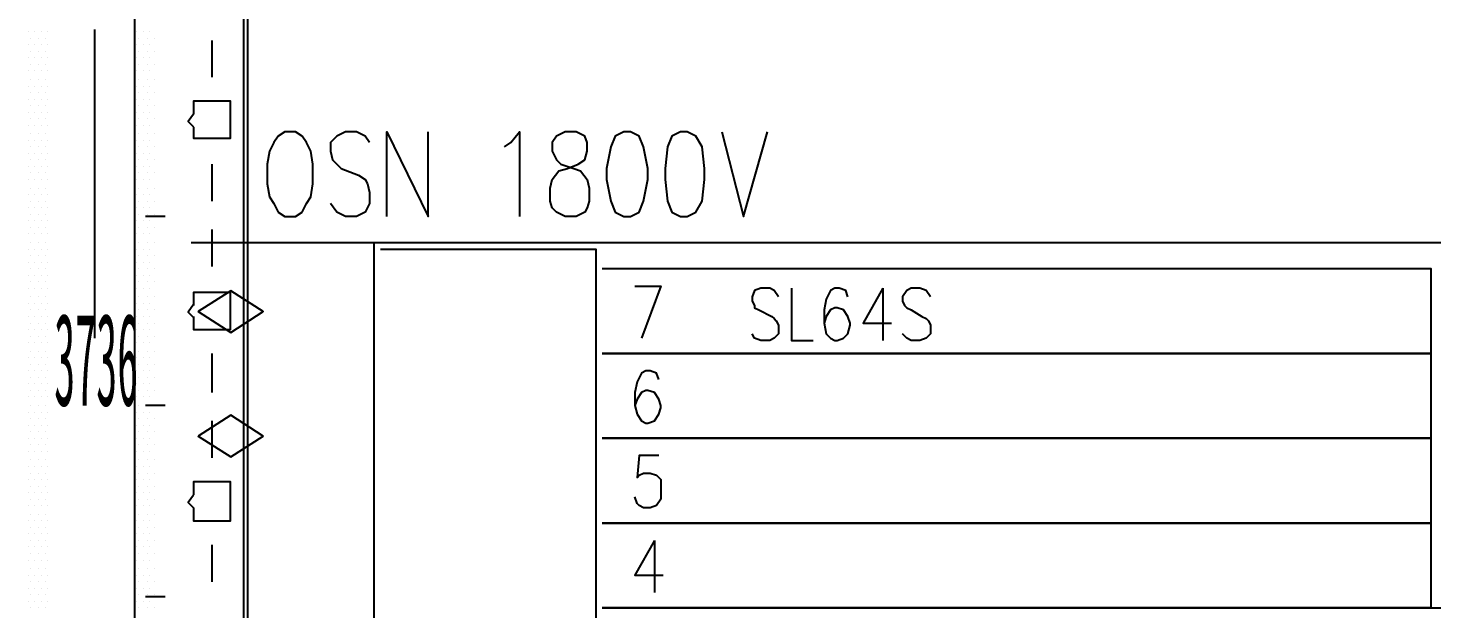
# Model space of a CAD drawing. Header units: metres. Extents: x 17 to 1264, y 17 to 859.
# Drawn here: x 303.8 to 396.8, y 553.8 to 592.2 of the extents above; entities that cross this region are included whole.
import ezdxf

# ---------------------------------------------------------------- set-up
doc = ezdxf.new("R2010")
doc.units = ezdxf.units.M
for name, color, linetype in [('LINES', 7, 'Continuous'), ('POLYLINES', 4, 'Continuous'), ('RECTS', 7, 'Continuous'), ('TEXTS', 3, 'Continuous')]:
    doc.layers.add(name, color=color, linetype=linetype)

msp = doc.modelspace()

# ---------------------------------------------------------------- linework, layer by layer
at = {"layer": 'LINES'}
for p, q in [((318.378, 125.712), (318.378, 721.008)), ((308.226, 592.128), (308.226, 571.68)), ((303.834, 591.984), (303.834, 591.984)), ((303.978, 591.552), (303.978, 591.552)), ((304.266, 591.984), (304.266, 591.984)), ((304.554, 591.552), (304.554, 591.552)), ((304.698, 591.984), (304.698, 591.984)), ((304.986, 591.552), (304.986, 591.552)), ((305.13, 591.984), (305.13, 591.984)), ((311.034, 591.984), (311.034, 591.984)), ((311.178, 591.552), (311.178, 591.552)), ((311.466, 591.984), (311.466, 591.984)), ((311.754, 591.552), (311.754, 591.552)), ((311.898, 591.984), (311.898, 591.984)), ((312.186, 591.552), (312.186, 591.552)), ((316.002, 591.408), (316.002, 588.96)), ((303.834, 591.12), (303.834, 591.12)), ((303.834, 590.256), (303.834, 590.256)), ((303.978, 590.688), (303.978, 590.688)), ((304.266, 591.12), (304.266, 591.12)), ((304.266, 590.256), (304.266, 590.256)), ((304.554, 590.688), (304.554, 590.688)), ((304.698, 591.12), (304.698, 591.12)), ((304.698, 590.256), (304.698, 590.256)), ((304.986, 590.688), (304.986, 590.688)), ((305.13, 591.12), (305.13, 591.12)), ((305.13, 590.256), (305.13, 590.256)), ((311.034, 591.12), (311.034, 591.12)), ((311.034, 590.256), (311.034, 590.256)), ((311.178, 590.688), (311.178, 590.688)), ((311.466, 591.12), (311.466, 591.12)), ((311.466, 590.256), (311.466, 590.256)), ((311.754, 590.688), (311.754, 590.688)), ((311.898, 591.12), (311.898, 591.12)), ((311.898, 590.256), (311.898, 590.256)), ((312.186, 590.688), (312.186, 590.688)), ((303.834, 589.392), (303.834, 589.392)), ((303.978, 589.824), (303.978, 589.824)), ((304.266, 589.392), (304.266, 589.392)), ((304.554, 589.824), (304.554, 589.824)), ((304.698, 589.392), (304.698, 589.392)), ((304.986, 589.824), (304.986, 589.824)), ((305.13, 589.392), (305.13, 589.392)), ((311.034, 589.392), (311.034, 589.392)), ((311.178, 589.824), (311.178, 589.824)), ((311.466, 589.392), (311.466, 589.392)), ((311.754, 589.824), (311.754, 589.824)), ((311.898, 589.392), (311.898, 589.392)), ((312.186, 589.824), (312.186, 589.824)), ((303.978, 588.816), (303.978, 588.816)), ((304.554, 588.816), (304.554, 588.816)), ((304.986, 588.816), (304.986, 588.816)), ((311.178, 588.816), (311.178, 588.816)), ((311.754, 588.816), (311.754, 588.816)), ((312.186, 588.816), (312.186, 588.816)), ((303.834, 588.384), (303.834, 588.384)), ((303.834, 587.52), (303.834, 587.52)), ((303.978, 587.952), (303.978, 587.952)), ((304.266, 588.384), (304.266, 588.384)), ((304.266, 587.52), (304.266, 587.52)), ((304.554, 587.952), (304.554, 587.952)), ((304.698, 588.384), (304.698, 588.384)), ((304.698, 587.52), (304.698, 587.52)), ((304.986, 587.952), (304.986, 587.952)), ((305.13, 588.384), (305.13, 588.384)), ((305.13, 587.52), (305.13, 587.52)), ((311.034, 588.384), (311.034, 588.384)), ((311.034, 587.52), (311.034, 587.52)), ((311.178, 587.952), (311.178, 587.952)), ((311.466, 588.384), (311.466, 588.384)), ((311.466, 587.52), (311.466, 587.52)), ((311.754, 587.952), (311.754, 587.952)), ((311.898, 588.384), (311.898, 588.384)), ((311.898, 587.52), (311.898, 587.52)), ((312.186, 587.952), (312.186, 587.952)), ((303.834, 586.656), (303.834, 586.656)), ((303.978, 587.088), (303.978, 587.088)), ((304.266, 586.656), (304.266, 586.656)), ((304.554, 587.088), (304.554, 587.088)), ((304.698, 586.656), (304.698, 586.656)), ((304.986, 587.088), (304.986, 587.088)), ((305.13, 586.656), (305.13, 586.656)), ((311.034, 586.656), (311.034, 586.656)), ((311.178, 587.088), (311.178, 587.088)), ((311.466, 586.656), (311.466, 586.656)), ((311.754, 587.088), (311.754, 587.088)), ((311.898, 586.656), (311.898, 586.656)), ((312.186, 587.088), (312.186, 587.088)), ((303.834, 585.792), (303.834, 585.792)), ((303.978, 586.224), (303.978, 586.224)), ((304.266, 585.792), (304.266, 585.792)), ((304.554, 586.224), (304.554, 586.224)), ((304.698, 585.792), (304.698, 585.792)), ((304.986, 586.224), (304.986, 586.224)), ((305.13, 585.792), (305.13, 585.792)), ((311.034, 585.792), (311.034, 585.792)), ((311.178, 586.224), (311.178, 586.224)), ((311.466, 585.792), (311.466, 585.792)), ((311.754, 586.224), (311.754, 586.224)), ((311.898, 585.792), (311.898, 585.792)), ((312.186, 586.224), (312.186, 586.224)), ((303.834, 584.784), (303.834, 584.784)), ((303.978, 585.216), (303.978, 585.216)), ((304.266, 584.784), (304.266, 584.784)), ((304.554, 585.216), (304.554, 585.216)), ((304.698, 584.784), (304.698, 584.784)), ((304.986, 585.216), (304.986, 585.216)), ((305.13, 584.784), (305.13, 584.784)), ((311.034, 584.784), (311.034, 584.784)), ((311.178, 585.216), (311.178, 585.216)), ((311.466, 584.784), (311.466, 584.784)), ((311.754, 585.216), (311.754, 585.216)), ((311.898, 584.784), (311.898, 584.784)), ((312.186, 585.216), (312.186, 585.216)), ((303.834, 583.92), (303.834, 583.92)), ((303.978, 584.352), (303.978, 584.352)), ((304.266, 583.92), (304.266, 583.92)), ((304.554, 584.352), (304.554, 584.352)), ((304.698, 583.92), (304.698, 583.92)), ((304.986, 584.352), (304.986, 584.352)), ((305.13, 583.92), (305.13, 583.92)), ((311.034, 583.92), (311.034, 583.92)), ((311.178, 584.352), (311.178, 584.352)), ((311.466, 583.92), (311.466, 583.92)), ((311.754, 584.352), (311.754, 584.352)), ((311.898, 583.92), (311.898, 583.92)), ((312.186, 584.352), (312.186, 584.352)), ((303.834, 583.056), (303.834, 583.056)), ((303.978, 583.488), (303.978, 583.488)), ((304.266, 583.056), (304.266, 583.056)), ((304.554, 583.488), (304.554, 583.488)), ((304.698, 583.056), (304.698, 583.056)), ((304.986, 583.488), (304.986, 583.488)), ((305.13, 583.056), (305.13, 583.056)), ((311.034, 583.056), (311.034, 583.056)), ((311.178, 583.488), (311.178, 583.488)), ((311.466, 583.056), (311.466, 583.056)), ((311.754, 583.488), (311.754, 583.488)), ((311.898, 583.056), (311.898, 583.056)), ((312.186, 583.488), (312.186, 583.488)), ((316.002, 583.2), (316.002, 580.752)), ((303.834, 582.192), (303.834, 582.192)), ((303.978, 582.624), (303.978, 582.624)), ((304.266, 582.192), (304.266, 582.192)), ((304.554, 582.624), (304.554, 582.624)), ((304.698, 582.192), (304.698, 582.192)), ((304.986, 582.624), (304.986, 582.624)), ((305.13, 582.192), (305.13, 582.192)), ((311.034, 582.192), (311.034, 582.192)), ((311.178, 582.624), (311.178, 582.624)), ((311.466, 582.192), (311.466, 582.192)), ((311.754, 582.624), (311.754, 582.624)), ((311.898, 582.192), (311.898, 582.192)), ((312.186, 582.624), (312.186, 582.624)), ((303.834, 581.184), (303.834, 581.184)), ((303.978, 581.616), (303.978, 581.616)), ((304.266, 581.184), (304.266, 581.184)), ((304.554, 581.616), (304.554, 581.616)), ((304.698, 581.184), (304.698, 581.184)), ((304.986, 581.616), (304.986, 581.616)), ((305.13, 581.184), (305.13, 581.184)), ((311.034, 581.184), (311.034, 581.184)), ((311.178, 581.616), (311.178, 581.616)), ((311.466, 581.184), (311.466, 581.184)), ((311.754, 581.616), (311.754, 581.616)), ((311.898, 581.184), (311.898, 581.184)), ((312.186, 581.616), (312.186, 581.616)), ((303.834, 580.32), (303.834, 580.32)), ((303.978, 580.752), (303.978, 580.752)), ((304.266, 580.32), (304.266, 580.32)), ((304.554, 580.752), (304.554, 580.752)), ((304.698, 580.32), (304.698, 580.32)), ((304.986, 580.752), (304.986, 580.752)), ((305.13, 580.32), (305.13, 580.32)), ((311.034, 580.32), (311.034, 580.32)), ((311.178, 580.752), (311.178, 580.752)), ((311.466, 580.32), (311.466, 580.32)), ((311.754, 580.752), (311.754, 580.752)), ((311.898, 580.32), (311.898, 580.32)), ((312.186, 580.752), (312.186, 580.752)), ((303.834, 579.456), (303.834, 579.456)), ((303.978, 579.888), (303.978, 579.888)), ((304.266, 579.456), (304.266, 579.456)), ((304.554, 579.888), (304.554, 579.888)), ((304.698, 579.456), (304.698, 579.456)), ((304.986, 579.888), (304.986, 579.888)), ((305.13, 579.456), (305.13, 579.456)), ((311.034, 579.456), (311.034, 579.456)), ((311.178, 579.888), (311.178, 579.888)), ((311.466, 579.456), (311.466, 579.456)), ((312.906, 579.744), (311.61, 579.744)), ((312.906, 579.744), (311.61, 579.744)), ((312.906, 579.744), (311.61, 579.744)), ((312.906, 579.744), (311.61, 579.744)), ((311.754, 579.888), (311.754, 579.888)), ((311.898, 579.456), (311.898, 579.456)), ((312.186, 579.888), (312.186, 579.888)), ((303.834, 578.592), (303.834, 578.592)), ((303.978, 579.024), (303.978, 579.024)), ((304.266, 578.592), (304.266, 578.592)), ((304.554, 579.024), (304.554, 579.024)), ((304.698, 578.592), (304.698, 578.592)), ((304.986, 579.024), (304.986, 579.024)), ((305.13, 578.592), (305.13, 578.592)), ((311.034, 578.592), (311.034, 578.592)), ((311.178, 579.024), (311.178, 579.024)), ((311.466, 578.592), (311.466, 578.592)), ((311.754, 579.024), (311.754, 579.024)), ((311.898, 578.592), (311.898, 578.592)), ((312.186, 579.024), (312.186, 579.024)), ((316.002, 578.88), (316.002, 576.432)), ((303.834, 577.584), (303.834, 577.584)), ((303.978, 578.016), (303.978, 578.016)), ((304.266, 577.584), (304.266, 577.584)), ((304.554, 578.016), (304.554, 578.016)), ((304.698, 577.584), (304.698, 577.584)), ((304.986, 578.016), (304.986, 578.016)), ((305.13, 577.584), (305.13, 577.584)), ((311.034, 577.584), (311.034, 577.584)), ((311.178, 578.016), (311.178, 578.016)), ((311.466, 577.584), (311.466, 577.584)), ((311.754, 578.016), (311.754, 578.016)), ((311.898, 577.584), (311.898, 577.584)), ((312.186, 578.016), (312.186, 578.016)), ((303.834, 576.72), (303.834, 576.72)), ((303.978, 577.152), (303.978, 577.152)), ((304.266, 576.72), (304.266, 576.72)), ((304.554, 577.152), (304.554, 577.152)), ((304.698, 576.72), (304.698, 576.72)), ((304.986, 577.152), (304.986, 577.152)), ((305.13, 576.72), (305.13, 576.72)), ((311.034, 576.72), (311.034, 576.72)), ((311.178, 577.152), (311.178, 577.152)), ((311.466, 576.72), (311.466, 576.72)), ((311.754, 577.152), (311.754, 577.152)), ((311.898, 576.72), (311.898, 576.72)), ((312.186, 577.152), (312.186, 577.152)), ((303.834, 575.856), (303.834, 575.856)), ((303.978, 576.288), (303.978, 576.288)), ((303.978, 575.424), (303.978, 575.424)), ((304.266, 575.856), (304.266, 575.856)), ((304.554, 576.288), (304.554, 576.288)), ((304.554, 575.424), (304.554, 575.424)), ((304.698, 575.856), (304.698, 575.856)), ((304.986, 576.288), (304.986, 576.288)), ((304.986, 575.424), (304.986, 575.424)), ((305.13, 575.856), (305.13, 575.856)), ((311.034, 575.856), (311.034, 575.856)), ((311.178, 576.288), (311.178, 576.288)), ((311.178, 575.424), (311.178, 575.424)), ((311.466, 575.856), (311.466, 575.856)), ((311.754, 576.288), (311.754, 576.288)), ((311.754, 575.424), (311.754, 575.424)), ((311.898, 575.856), (311.898, 575.856)), ((312.186, 576.288), (312.186, 576.288)), ((312.186, 575.424), (312.186, 575.424)), ((303.834, 574.992), (303.834, 574.992)), ((304.266, 574.992), (304.266, 574.992)), ((304.698, 574.992), (304.698, 574.992)), ((305.13, 574.992), (305.13, 574.992)), ((311.034, 574.992), (311.034, 574.992)), ((311.466, 574.992), (311.466, 574.992)), ((311.898, 574.992), (311.898, 574.992)), ((360.426, 574.992), (360.426, 571.536)), ((303.834, 573.984), (303.834, 573.984)), ((303.978, 574.416), (303.978, 574.416)), ((303.978, 573.552), (303.978, 573.552)), ((304.266, 573.984), (304.266, 573.984)), ((304.554, 574.416), (304.554, 574.416)), ((304.554, 573.552), (304.554, 573.552)), ((304.698, 573.984), (304.698, 573.984)), ((304.986, 574.416), (304.986, 574.416)), ((304.986, 573.552), (304.986, 573.552)), ((305.13, 573.984), (305.13, 573.984)), ((311.034, 573.984), (311.034, 573.984)), ((311.178, 574.416), (311.178, 574.416)), ((311.178, 573.552), (311.178, 573.552)), ((311.466, 573.984), (311.466, 573.984)), ((311.754, 574.416), (311.754, 574.416)), ((311.754, 573.552), (311.754, 573.552)), ((311.898, 573.984), (311.898, 573.984)), ((312.186, 574.416), (312.186, 574.416)), ((312.186, 573.552), (312.186, 573.552)), ((303.834, 573.12), (303.834, 573.12)), ((303.978, 572.688), (303.978, 572.688)), ((304.266, 573.12), (304.266, 573.12)), ((304.554, 572.688), (304.554, 572.688)), ((304.698, 573.12), (304.698, 573.12)), ((304.986, 572.688), (304.986, 572.688)), ((305.13, 573.12), (305.13, 573.12)), ((311.034, 573.12), (311.034, 573.12)), ((311.178, 572.688), (311.178, 572.688)), ((311.466, 573.12), (311.466, 573.12)), ((311.754, 572.688), (311.754, 572.688)), ((311.898, 573.12), (311.898, 573.12)), ((312.186, 572.688), (312.186, 572.688)), ((303.834, 572.256), (303.834, 572.256)), ((303.978, 571.824), (303.978, 571.824)), ((304.266, 572.256), (304.266, 572.256)), ((304.554, 571.824), (304.554, 571.824)), ((304.698, 572.256), (304.698, 572.256)), ((304.986, 571.824), (304.986, 571.824)), ((305.13, 572.256), (305.13, 572.256)), ((311.034, 572.256), (311.034, 572.256)), ((311.178, 571.824), (311.178, 571.824)), ((311.466, 572.256), (311.466, 572.256)), ((311.754, 571.824), (311.754, 571.824)), ((311.898, 572.256), (311.898, 572.256)), ((312.186, 571.824), (312.186, 571.824)), ((303.834, 571.392), (303.834, 571.392)), ((303.978, 570.816), (303.978, 570.816)), ((304.266, 571.392), (304.266, 571.392)), ((304.554, 570.816), (304.554, 570.816)), ((304.698, 571.392), (304.698, 571.392)), ((304.986, 570.816), (304.986, 570.816)), ((305.13, 571.392), (305.13, 571.392)), ((311.034, 571.392), (311.034, 571.392)), ((311.178, 570.816), (311.178, 570.816)), ((311.466, 571.392), (311.466, 571.392)), ((311.754, 570.816), (311.754, 570.816)), ((311.898, 571.392), (311.898, 571.392)), ((312.186, 570.816), (312.186, 570.816)), ((303.834, 570.384), (303.834, 570.384)), ((303.978, 569.952), (303.978, 569.952)), ((304.266, 570.384), (304.266, 570.384)), ((304.554, 569.952), (304.554, 569.952)), ((304.698, 570.384), (304.698, 570.384)), ((304.986, 569.952), (304.986, 569.952)), ((305.13, 570.384), (305.13, 570.384)), ((311.034, 570.384), (311.034, 570.384)), ((311.178, 569.952), (311.178, 569.952)), ((311.466, 570.384), (311.466, 570.384)), ((311.754, 569.952), (311.754, 569.952)), ((311.898, 570.384), (311.898, 570.384)), ((312.186, 569.952), (312.186, 569.952)), ((316.002, 570.672), (316.002, 568.08)), ((303.834, 569.52), (303.834, 569.52)), ((303.978, 569.088), (303.978, 569.088)), ((304.266, 569.52), (304.266, 569.52)), ((304.554, 569.088), (304.554, 569.088)), ((304.698, 569.52), (304.698, 569.52)), ((304.986, 569.088), (304.986, 569.088)), ((305.13, 569.52), (305.13, 569.52)), ((311.034, 569.52), (311.034, 569.52)), ((311.178, 569.088), (311.178, 569.088)), ((311.466, 569.52), (311.466, 569.52)), ((311.754, 569.088), (311.754, 569.088)), ((311.898, 569.52), (311.898, 569.52)), ((312.186, 569.088), (312.186, 569.088)), ((303.834, 568.656), (303.834, 568.656)), ((303.978, 568.224), (303.978, 568.224)), ((304.266, 568.656), (304.266, 568.656)), ((304.554, 568.224), (304.554, 568.224)), ((304.698, 568.656), (304.698, 568.656)), ((304.986, 568.224), (304.986, 568.224)), ((305.13, 568.656), (305.13, 568.656)), ((311.034, 568.656), (311.034, 568.656)), ((311.178, 568.224), (311.178, 568.224)), ((311.466, 568.656), (311.466, 568.656)), ((311.754, 568.224), (311.754, 568.224)), ((311.898, 568.656), (311.898, 568.656)), ((312.186, 568.224), (312.186, 568.224)), ((303.834, 567.792), (303.834, 567.792)), ((303.978, 567.216), (303.978, 567.216)), ((304.266, 567.792), (304.266, 567.792)), ((304.554, 567.216), (304.554, 567.216)), ((304.698, 567.792), (304.698, 567.792)), ((304.986, 567.216), (304.986, 567.216)), ((305.13, 567.792), (305.13, 567.792)), ((311.034, 567.792), (311.034, 567.792)), ((311.178, 567.216), (311.178, 567.216)), ((311.466, 567.792), (311.466, 567.792)), ((312.906, 567.216), (311.61, 567.216)), ((312.906, 567.216), (311.61, 567.216)), ((312.906, 567.216), (311.61, 567.216)), ((312.906, 567.216), (311.61, 567.216)), ((311.754, 567.216), (311.754, 567.216)), ((311.898, 567.792), (311.898, 567.792)), ((312.186, 567.216), (312.186, 567.216)), ((303.834, 566.784), (303.834, 566.784)), ((303.978, 566.352), (303.978, 566.352)), ((304.266, 566.784), (304.266, 566.784)), ((304.554, 566.352), (304.554, 566.352)), ((304.698, 566.784), (304.698, 566.784)), ((304.986, 566.352), (304.986, 566.352)), ((305.13, 566.784), (305.13, 566.784)), ((311.034, 566.784), (311.034, 566.784)), ((311.178, 566.352), (311.178, 566.352)), ((311.466, 566.784), (311.466, 566.784)), ((311.754, 566.352), (311.754, 566.352)), ((311.898, 566.784), (311.898, 566.784)), ((312.186, 566.352), (312.186, 566.352)), ((316.002, 566.208), (316.002, 563.76)), ((303.834, 565.92), (303.834, 565.92)), ((303.978, 565.488), (303.978, 565.488)), ((304.266, 565.92), (304.266, 565.92)), ((304.554, 565.488), (304.554, 565.488)), ((304.698, 565.92), (304.698, 565.92)), ((304.986, 565.488), (304.986, 565.488)), ((305.13, 565.92), (305.13, 565.92)), ((311.034, 565.92), (311.034, 565.92)), ((311.178, 565.488), (311.178, 565.488)), ((311.466, 565.92), (311.466, 565.92)), ((311.754, 565.488), (311.754, 565.488)), ((311.898, 565.92), (311.898, 565.92)), ((312.186, 565.488), (312.186, 565.488)), ((303.834, 565.056), (303.834, 565.056)), ((303.978, 564.624), (303.978, 564.624)), ((304.266, 565.056), (304.266, 565.056)), ((304.554, 564.624), (304.554, 564.624)), ((304.698, 565.056), (304.698, 565.056)), ((304.986, 564.624), (304.986, 564.624)), ((305.13, 565.056), (305.13, 565.056)), ((311.034, 565.056), (311.034, 565.056)), ((311.178, 564.624), (311.178, 564.624)), ((311.466, 565.056), (311.466, 565.056)), ((311.754, 564.624), (311.754, 564.624)), ((311.898, 565.056), (311.898, 565.056)), ((312.186, 564.624), (312.186, 564.624)), ((303.834, 564.192), (303.834, 564.192)), ((303.978, 563.616), (303.978, 563.616)), ((304.266, 564.192), (304.266, 564.192)), ((304.554, 563.616), (304.554, 563.616)), ((304.698, 564.192), (304.698, 564.192)), ((304.986, 563.616), (304.986, 563.616)), ((305.13, 564.192), (305.13, 564.192)), ((311.034, 564.192), (311.034, 564.192)), ((311.178, 563.616), (311.178, 563.616)), ((311.466, 564.192), (311.466, 564.192)), ((311.754, 563.616), (311.754, 563.616)), ((311.898, 564.192), (311.898, 564.192)), ((312.186, 563.616), (312.186, 563.616)), ((303.834, 563.184), (303.834, 563.184)), ((303.978, 562.752), (303.978, 562.752)), ((304.266, 563.184), (304.266, 563.184)), ((304.554, 562.752), (304.554, 562.752)), ((304.698, 563.184), (304.698, 563.184)), ((304.986, 562.752), (304.986, 562.752)), ((305.13, 563.184), (305.13, 563.184)), ((311.034, 563.184), (311.034, 563.184)), ((311.178, 562.752), (311.178, 562.752)), ((311.466, 563.184), (311.466, 563.184)), ((311.754, 562.752), (311.754, 562.752)), ((311.898, 563.184), (311.898, 563.184)), ((312.186, 562.752), (312.186, 562.752)), ((303.834, 562.32), (303.834, 562.32)), ((303.834, 561.456), (303.834, 561.456)), ((303.978, 561.888), (303.978, 561.888)), ((304.266, 562.32), (304.266, 562.32)), ((304.266, 561.456), (304.266, 561.456)), ((304.554, 561.888), (304.554, 561.888)), ((304.698, 562.32), (304.698, 562.32)), ((304.698, 561.456), (304.698, 561.456)), ((304.986, 561.888), (304.986, 561.888)), ((305.13, 562.32), (305.13, 562.32)), ((305.13, 561.456), (305.13, 561.456)), ((311.034, 562.32), (311.034, 562.32)), ((311.034, 561.456), (311.034, 561.456)), ((311.178, 561.888), (311.178, 561.888)), ((311.466, 562.32), (311.466, 562.32)), ((311.466, 561.456), (311.466, 561.456)), ((311.754, 561.888), (311.754, 561.888)), ((311.898, 562.32), (311.898, 562.32)), ((311.898, 561.456), (311.898, 561.456)), ((312.186, 561.888), (312.186, 561.888)), ((303.834, 560.592), (303.834, 560.592)), ((303.978, 561.024), (303.978, 561.024)), ((304.266, 560.592), (304.266, 560.592)), ((304.554, 561.024), (304.554, 561.024)), ((304.698, 560.592), (304.698, 560.592)), ((304.986, 561.024), (304.986, 561.024)), ((305.13, 560.592), (305.13, 560.592)), ((311.034, 560.592), (311.034, 560.592)), ((311.178, 561.024), (311.178, 561.024)), ((311.466, 560.592), (311.466, 560.592)), ((311.754, 561.024), (311.754, 561.024)), ((311.898, 560.592), (311.898, 560.592)), ((312.186, 561.024), (312.186, 561.024)), ((303.834, 559.584), (303.834, 559.584)), ((303.978, 560.016), (303.978, 560.016)), ((304.266, 559.584), (304.266, 559.584)), ((304.554, 560.016), (304.554, 560.016)), ((304.698, 559.584), (304.698, 559.584)), ((304.986, 560.016), (304.986, 560.016)), ((305.13, 559.584), (305.13, 559.584)), ((311.034, 559.584), (311.034, 559.584)), ((311.178, 560.016), (311.178, 560.016)), ((311.466, 559.584), (311.466, 559.584)), ((311.754, 560.016), (311.754, 560.016)), ((311.898, 559.584), (311.898, 559.584)), ((312.186, 560.016), (312.186, 560.016)), ((303.834, 558.72), (303.834, 558.72)), ((303.978, 559.152), (303.978, 559.152)), ((304.266, 558.72), (304.266, 558.72)), ((304.554, 559.152), (304.554, 559.152)), ((304.698, 558.72), (304.698, 558.72)), ((304.986, 559.152), (304.986, 559.152)), ((305.13, 558.72), (305.13, 558.72)), ((311.034, 558.72), (311.034, 558.72)), ((311.178, 559.152), (311.178, 559.152)), ((311.466, 558.72), (311.466, 558.72)), ((311.754, 559.152), (311.754, 559.152)), ((311.898, 558.72), (311.898, 558.72)), ((312.186, 559.152), (312.186, 559.152)), ((303.834, 557.856), (303.834, 557.856)), ((303.978, 558.288), (303.978, 558.288)), ((304.266, 557.856), (304.266, 557.856)), ((304.554, 558.288), (304.554, 558.288)), ((304.698, 557.856), (304.698, 557.856)), ((304.986, 558.288), (304.986, 558.288)), ((305.13, 557.856), (305.13, 557.856)), ((311.034, 557.856), (311.034, 557.856)), ((311.178, 558.288), (311.178, 558.288)), ((311.466, 557.856), (311.466, 557.856)), ((311.754, 558.288), (311.754, 558.288)), ((311.898, 557.856), (311.898, 557.856)), ((312.186, 558.288), (312.186, 558.288)), ((316.002, 558), (316.002, 555.552)), ((345.306, 558.288), (345.306, 554.832)), ((303.834, 556.992), (303.834, 556.992)), ((303.978, 557.424), (303.978, 557.424)), ((304.266, 556.992), (304.266, 556.992)), ((304.554, 557.424), (304.554, 557.424)), ((304.698, 556.992), (304.698, 556.992)), ((304.986, 557.424), (304.986, 557.424)), ((305.13, 556.992), (305.13, 556.992)), ((311.034, 556.992), (311.034, 556.992)), ((311.178, 557.424), (311.178, 557.424)), ((311.466, 556.992), (311.466, 556.992)), ((311.754, 557.424), (311.754, 557.424)), ((311.898, 556.992), (311.898, 556.992)), ((312.186, 557.424), (312.186, 557.424)), ((303.834, 555.984), (303.834, 555.984)), ((303.978, 556.416), (303.978, 556.416)), ((304.266, 555.984), (304.266, 555.984)), ((304.554, 556.416), (304.554, 556.416)), ((304.698, 555.984), (304.698, 555.984)), ((304.986, 556.416), (304.986, 556.416)), ((305.13, 555.984), (305.13, 555.984)), ((311.034, 555.984), (311.034, 555.984)), ((311.178, 556.416), (311.178, 556.416)), ((311.466, 555.984), (311.466, 555.984)), ((311.754, 556.416), (311.754, 556.416)), ((311.898, 555.984), (311.898, 555.984)), ((312.186, 556.416), (312.186, 556.416)), ((303.834, 555.12), (303.834, 555.12)), ((303.978, 555.552), (303.978, 555.552)), ((304.266, 555.12), (304.266, 555.12)), ((304.554, 555.552), (304.554, 555.552)), ((304.698, 555.12), (304.698, 555.12)), ((304.986, 555.552), (304.986, 555.552)), ((305.13, 555.12), (305.13, 555.12)), ((311.034, 555.12), (311.034, 555.12)), ((311.178, 555.552), (311.178, 555.552)), ((311.466, 555.12), (311.466, 555.12)), ((311.754, 555.552), (311.754, 555.552)), ((311.898, 555.12), (311.898, 555.12)), ((312.186, 555.552), (312.186, 555.552)), ((303.834, 554.256), (303.834, 554.256)), ((303.978, 554.688), (303.978, 554.688)), ((304.266, 554.256), (304.266, 554.256)), ((304.554, 554.688), (304.554, 554.688)), ((304.698, 554.256), (304.698, 554.256)), ((304.986, 554.688), (304.986, 554.688)), ((305.13, 554.256), (305.13, 554.256)), ((311.034, 554.256), (311.034, 554.256)), ((311.178, 554.688), (311.178, 554.688)), ((311.466, 554.256), (311.466, 554.256)), ((312.906, 554.544), (311.61, 554.544)), ((312.906, 554.544), (311.61, 554.544)), ((312.906, 554.544), (311.61, 554.544)), ((312.906, 554.544), (311.61, 554.544)), ((311.754, 554.688), (311.754, 554.688)), ((311.898, 554.256), (311.898, 554.256)), ((312.186, 554.688), (312.186, 554.688)), ((303.978, 553.824), (303.978, 553.824)), ((304.554, 553.824), (304.554, 553.824)), ((304.986, 553.824), (304.986, 553.824)), ((311.178, 553.824), (311.178, 553.824)), ((311.754, 553.824), (311.754, 553.824)), ((312.186, 553.824), (312.186, 553.824))]:
    msp.add_line(p, q, dxfattribs=at)
at = {"layer": 'POLYLINES'}
for points in [[(310.89, 721.008), (310.89, 579.024), (310.89, 125.712)], [(318.09, 703.728), (318.09, 564.768), (318.09, 125.712)], [(314.778, 585.648), (314.778, 584.928), (317.226, 584.928), (317.226, 587.376), (314.778, 587.376), (314.778, 586.512)], [(314.778, 586.524), (314.424, 586.027), (314.778, 585.672)], [(320.826, 585.36), (320.394, 585.072), (320.106, 584.64), (319.818, 584.064), (319.674, 583.2), (319.674, 581.904), (319.818, 581.04), (320.106, 580.608), (320.394, 580.032), (320.826, 579.744), (321.546, 579.744), (321.978, 580.032), (322.266, 580.608), (322.554, 581.04), (322.698, 581.904), (322.698, 583.2), (322.554, 584.064), (322.266, 584.64), (321.978, 585.072), (321.546, 585.36), (320.826, 585.36)], [(326.442, 584.64), (326.154, 585.072), (325.578, 585.36), (324.858, 585.36), (324.282, 585.072), (323.85, 584.64), (323.85, 584.064), (323.994, 583.488), (324.282, 583.2), (324.57, 582.912), (325.722, 582.48), (326.154, 582.192), (326.298, 581.904), (326.442, 581.328), (326.442, 580.608), (326.154, 580.032), (325.578, 579.744), (324.858, 579.744), (324.282, 580.032), (323.85, 580.608)], [(327.594, 579.744), (327.594, 585.36), (330.33, 579.744), (330.33, 585.36)], [(335.37, 584.352), (335.802, 584.64), (336.378, 585.36), (336.378, 579.744)], [(339.402, 585.36), (338.826, 585.072), (338.538, 584.64), (338.538, 584.064), (338.826, 583.488), (339.114, 583.2), (339.978, 582.912), (340.41, 582.768), (340.842, 582.192), (340.986, 581.616), (340.986, 580.752), (340.842, 580.32), (340.698, 580.032), (340.122, 579.744), (339.402, 579.744), (338.826, 580.032), (338.538, 580.32), (338.394, 580.752), (338.394, 581.616), (338.538, 582.192), (338.97, 582.768), (339.546, 582.912), (340.266, 583.2), (340.698, 583.488), (340.842, 584.064), (340.842, 584.64), (340.698, 585.072), (340.122, 585.36), (339.402, 585.36)], [(343.29, 585.36), (342.714, 585.072), (342.426, 584.352), (342.138, 582.912), (342.138, 582.192), (342.426, 580.752), (342.714, 580.032), (343.29, 579.744), (343.722, 579.744), (344.298, 580.032), (344.586, 580.752), (344.874, 582.192), (344.874, 582.912), (344.586, 584.352), (344.298, 585.072), (343.722, 585.36), (343.29, 585.36)], [(347.034, 585.36), (346.458, 585.072), (346.17, 584.352), (346.026, 582.912), (346.026, 582.192), (346.17, 580.752), (346.458, 580.032), (347.034, 579.744), (347.466, 579.744), (348.042, 580.032), (348.474, 580.752), (348.618, 582.192), (348.618, 582.912), (348.474, 584.352), (348.042, 585.072), (347.466, 585.36), (347.034, 585.36)], [(349.77, 585.36), (351.21, 579.744), (352.794, 585.36)], [(314.778, 573.12), (314.778, 572.256), (317.226, 572.256), (317.226, 574.704), (314.778, 574.704), (314.778, 573.84)], [(315.092, 573.44), (317.248, 572.067), (319.403, 573.44), (317.248, 574.813), (315.092, 573.44), (315.092, 573.44)], [(344.01, 575.136), (345.738, 575.136), (344.442, 571.68)], [(353.514, 574.416), (353.226, 574.848), (352.938, 574.992), (352.362, 574.992), (351.93, 574.848), (351.786, 574.416), (351.786, 574.128), (351.93, 573.84), (351.93, 573.696), (352.218, 573.552), (353.082, 573.12), (353.226, 572.976), (353.37, 572.832), (353.514, 572.544), (353.514, 571.968), (353.226, 571.68), (352.938, 571.536), (352.362, 571.536), (351.93, 571.68), (351.786, 571.968)], [(354.378, 574.992), (354.378, 571.536), (355.818, 571.536)], [(358.122, 574.416), (357.978, 574.848), (357.546, 574.992), (357.258, 574.992), (356.97, 574.848), (356.682, 574.272), (356.538, 573.552), (356.538, 572.688), (356.682, 571.968), (356.97, 571.68), (357.258, 571.536), (357.402, 571.536), (357.834, 571.68), (358.122, 571.968), (358.266, 572.544), (358.266, 572.688), (358.122, 573.12), (357.834, 573.552), (357.402, 573.696), (357.258, 573.696), (356.97, 573.552), (356.682, 573.12), (356.538, 572.688)], [(360.426, 574.992), (359.13, 572.688), (361.002, 572.688)], [(363.594, 574.416), (363.306, 574.848), (362.874, 574.992), (362.298, 574.992), (362.01, 574.848), (361.722, 574.416), (361.722, 574.128), (361.866, 573.84), (362.01, 573.696), (362.298, 573.552), (363.018, 573.12), (363.306, 572.976), (363.45, 572.832), (363.594, 572.544), (363.594, 571.968), (363.306, 571.68), (362.874, 571.536), (362.298, 571.536), (362.01, 571.68), (361.722, 571.968)], [(314.778, 573.909), (314.424, 573.412), (314.778, 573.06)], [(345.594, 568.944), (345.45, 569.376), (345.018, 569.52), (344.73, 569.52), (344.442, 569.376), (344.154, 568.8), (344.01, 568.08), (344.01, 567.216), (344.154, 566.64), (344.442, 566.208), (344.73, 566.064), (344.874, 566.064), (345.306, 566.208), (345.594, 566.64), (345.738, 567.072), (345.738, 567.216), (345.594, 567.648), (345.306, 568.08), (344.874, 568.224), (344.73, 568.224), (344.442, 568.08), (344.154, 567.648), (344.01, 567.216)], [(315.092, 565.204), (317.248, 563.831), (319.403, 565.204), (317.248, 566.577), (315.092, 565.204), (315.092, 565.204)], [(345.594, 563.904), (344.298, 563.904), (344.154, 562.464), (344.298, 562.608), (344.586, 562.752), (345.018, 562.752), (345.45, 562.608), (345.738, 562.32), (345.738, 561.744), (345.738, 561.456), (345.738, 561.024), (345.45, 560.592), (345.018, 560.448), (344.586, 560.448), (344.298, 560.592), (344.154, 560.736), (344.01, 561.168)], [(314.778, 560.448), (314.778, 559.584), (317.226, 559.584), (317.226, 562.176), (314.778, 562.176), (314.778, 561.312)], [(314.778, 561.296), (314.424, 560.799), (314.778, 560.445)], [(345.306, 558.288), (344.01, 555.984), (345.882, 555.984)]]:
    msp.add_lwpolyline(points, dxfattribs=at)
at = {"layer": 'RECTS'}
for points in [[(314.634, 578.016), (326.73, 578.016), (326.73, 515.376), (314.634, 515.376)], [(326.73, 578.016), (452.01, 578.016), (452.01, 515.376), (326.73, 515.376)], [(326.73, 578.016), (452.01, 578.016), (452.01, 515.376), (326.73, 515.376)], [(327.162, 577.584), (341.418, 577.584), (341.418, 515.808), (327.162, 515.808)], [(341.85, 576.288), (396.714, 576.288), (396.714, 570.672), (341.85, 570.672)], [(341.85, 570.672), (396.714, 570.672), (396.714, 565.056), (341.85, 565.056)], [(341.85, 565.056), (396.714, 565.056), (396.714, 559.44), (341.85, 559.44)], [(341.85, 559.44), (396.714, 559.44), (396.714, 553.824), (341.85, 553.824)], [(341.85, 553.824), (452.01, 553.824), (452.01, 546.768), (341.85, 546.768)]]:
    msp.add_lwpolyline(points, dxfattribs=at)

# ---------------------------------------------------------------- texts
at = {"layer": 'TEXTS', "width": 0.333333}
msp.add_text('3736', height=6.1343, dxfattribs=at).set_placement((305.562, 567.215))

doc.saveas('drawing.dxf')
